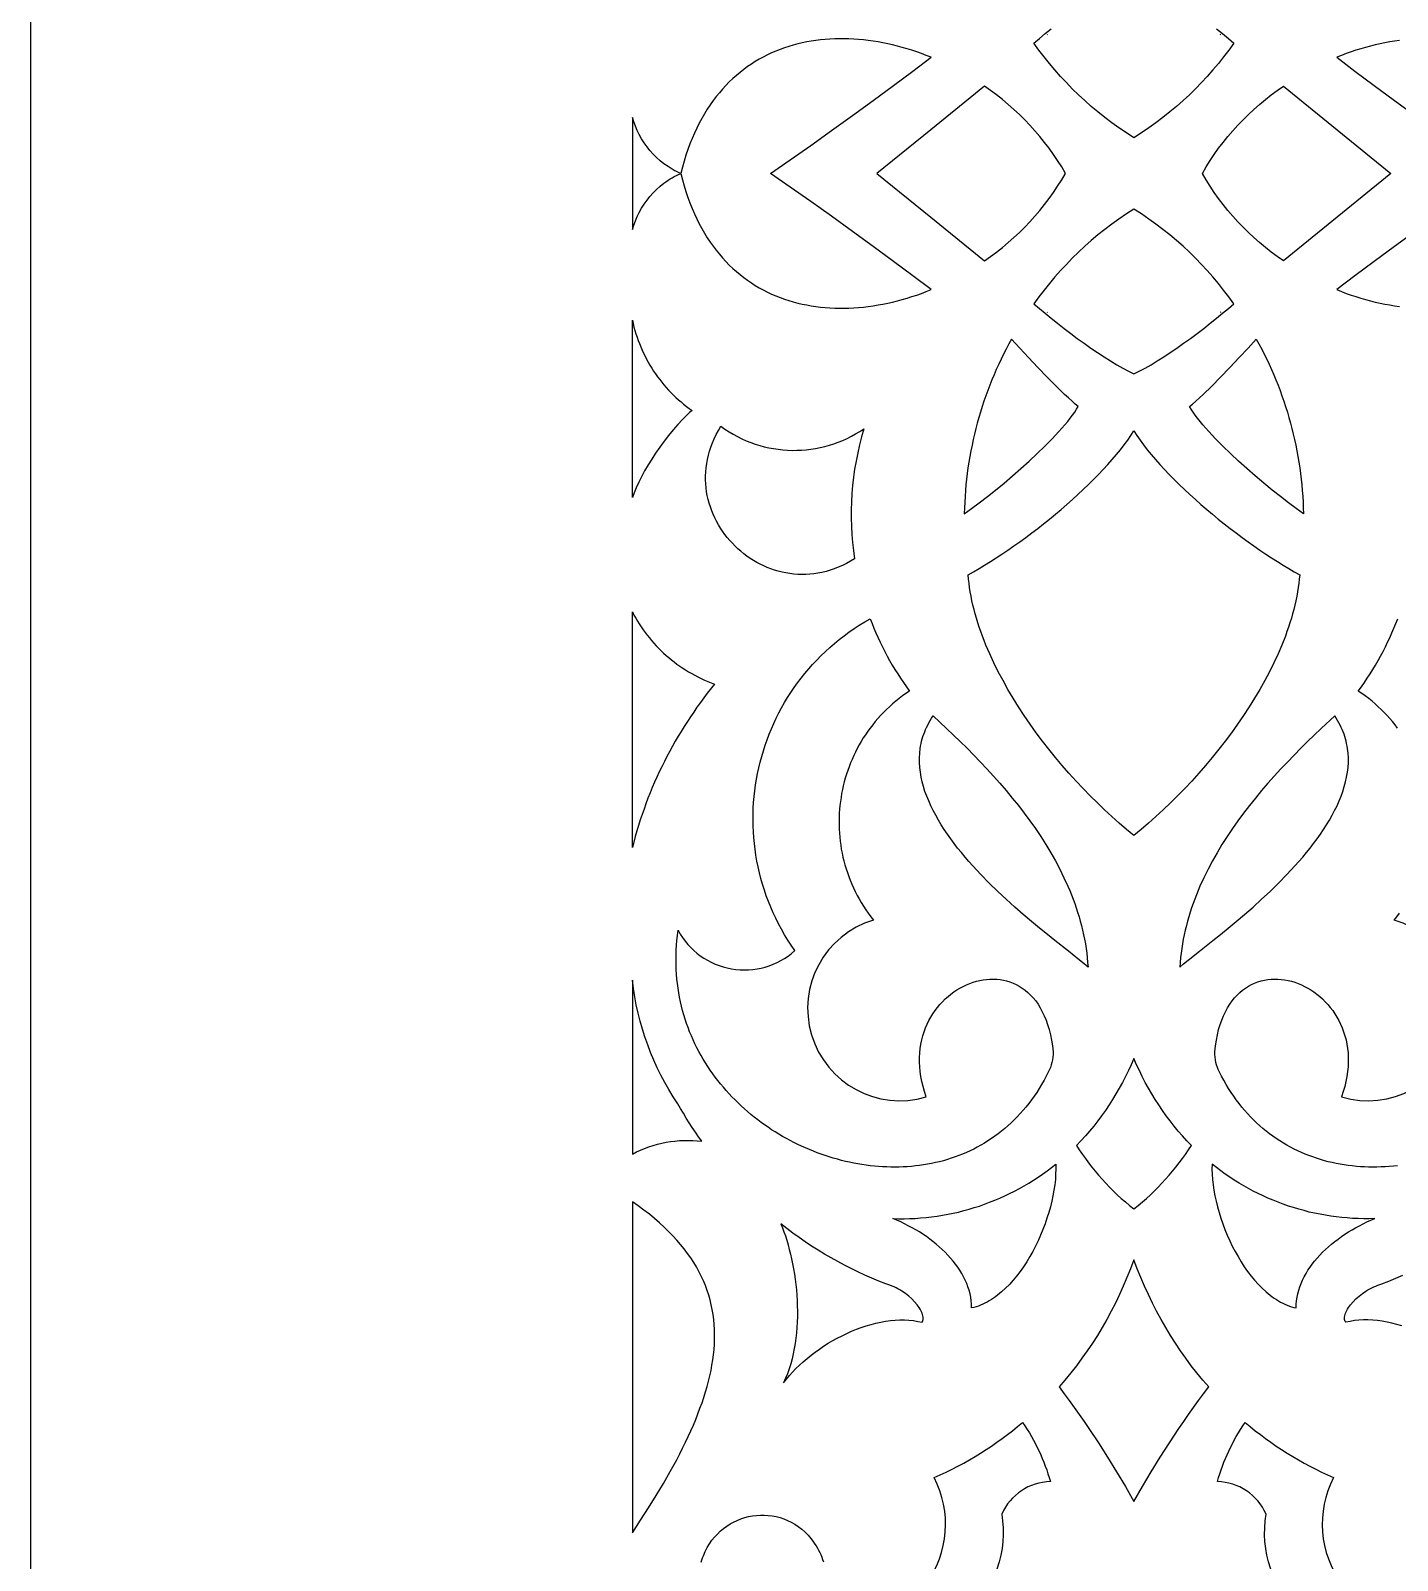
# Model space of a CAD drawing. Extents: x -660 to 660, y -460 to 460.
# Drawn here: x -660 to -523.7, y -138.3 to 14.2 of the extents above; entities that cross this region are included whole.
import ezdxf

# ---------------------------------------------------------------- set-up
doc = ezdxf.new("R2010")
doc.units = 0
doc.layers.add('LAYER_1', color=18, linetype='CONTINUOUS')

msp = doc.modelspace()

# ---------------------------------------------------------------- linework, layer by layer
at = {"layer": 'LAYER_1'}
for points in [[(-660, -460), (660, -460), (660, 460), (-660, 460)], [(-600, -5.59), (-599.86, -5.16), (-599.7, -4.73), (-599.52, -4.3), (-599.31, -3.88), (-599.08, -3.46), (-598.82, -3.06), (-598.54, -2.67), (-598.25, -2.29), (-597.93, -1.93), (-597.59, -1.59), (-597.23, -1.26), (-596.85, -0.96), (-596.65, -0.82), (-596.45, -0.68), (-596.25, -0.55), (-596.04, -0.43), (-595.83, -0.31), (-595.61, -0.2), (-595.39, -0.1), (-595.16, 0), (-595.01, -0.62), (-594.84, -1.23), (-594.66, -1.81), (-594.47, -2.39), (-594.26, -2.94), (-594.05, -3.48), (-593.82, -4.01), (-593.58, -4.52), (-593.34, -5.01), (-593.08, -5.49), (-592.81, -5.96), (-592.54, -6.4), (-592.25, -6.84), (-591.95, -7.26), (-591.65, -7.66), (-591.33, -8.05), (-591.01, -8.42), (-590.68, -8.78), (-590.34, -9.13), (-589.99, -9.46), (-589.63, -9.78), (-589.27, -10.08), (-588.9, -10.37), (-588.52, -10.65), (-588.14, -10.91), (-587.75, -11.16), (-587.35, -11.39), (-586.95, -11.61), (-586.54, -11.82), (-586.12, -12.02), (-585.7, -12.2), (-585.27, -12.37), (-584.84, -12.52), (-584.41, -12.67), (-583.97, -12.8), (-583.52, -12.92), (-583.07, -13.02), (-582.62, -13.11), (-582.16, -13.2), (-581.7, -13.26), (-581.24, -13.32), (-580.77, -13.37), (-580.3, -13.4), (-579.83, -13.42), (-579.36, -13.43), (-578.88, -13.43), (-578.41, -13.42), (-577.93, -13.4), (-577.45, -13.36), (-576.96, -13.32), (-576.48, -13.26), (-576, -13.19), (-575.51, -13.11), (-575.03, -13.03), (-574.54, -12.93), (-574.06, -12.82), (-573.58, -12.7), (-573.09, -12.57), (-572.61, -12.43), (-572.13, -12.28), (-571.65, -12.12), (-571.17, -11.95), (-570.7, -11.77), (-570.22, -11.58), (-572.04, -10.2), (-573.97, -8.76), (-575.98, -7.28), (-578.05, -5.77), (-580.14, -4.27), (-582.22, -2.79), (-584.26, -1.36), (-586.23, 0), (-584.26, 1.36), (-582.22, 2.79), (-580.14, 4.27), (-578.05, 5.77), (-575.98, 7.28), (-573.97, 8.76), (-572.04, 10.2), (-570.22, 11.58), (-570.7, 11.77), (-571.17, 11.95), (-571.65, 12.12), (-572.13, 12.28), (-572.61, 12.43), (-573.09, 12.57), (-573.58, 12.7), (-574.06, 12.82), (-574.54, 12.93), (-575.03, 13.03), (-575.51, 13.11), (-576, 13.19), (-576.48, 13.26), (-576.96, 13.32), (-577.45, 13.36), (-577.93, 13.4), (-578.41, 13.42), (-578.88, 13.43), (-579.36, 13.43), (-579.83, 13.42), (-580.3, 13.4), (-580.77, 13.37), (-581.24, 13.32), (-581.7, 13.26), (-582.16, 13.2), (-582.62, 13.11), (-583.07, 13.02), (-583.52, 12.92), (-583.97, 12.8), (-584.41, 12.67), (-584.84, 12.52), (-585.27, 12.37), (-585.7, 12.2), (-586.12, 12.02), (-586.54, 11.82), (-586.95, 11.61), (-587.35, 11.39), (-587.75, 11.16), (-588.14, 10.91), (-588.52, 10.65), (-588.9, 10.37), (-589.27, 10.08), (-589.63, 9.78), (-589.99, 9.46), (-590.34, 9.13), (-590.68, 8.78), (-591.01, 8.42), (-591.33, 8.05), (-591.65, 7.66), (-591.95, 7.26), (-592.25, 6.84), (-592.54, 6.4), (-592.81, 5.96), (-593.08, 5.49), (-593.34, 5.01), (-593.58, 4.52), (-593.82, 4.01), (-594.05, 3.48), (-594.26, 2.94), (-594.47, 2.39), (-594.66, 1.81), (-594.84, 1.23), (-595.01, 0.62), (-595.16, 0), (-595.39, 0.1), (-595.61, 0.2), (-595.83, 0.31), (-596.04, 0.43), (-596.25, 0.55), (-596.45, 0.68), (-596.85, 0.96), (-597.23, 1.26), (-597.59, 1.59), (-597.93, 1.93), (-598.25, 2.29), (-598.54, 2.67), (-598.82, 3.06), (-599.08, 3.46), (-599.31, 3.88), (-599.52, 4.3), (-599.7, 4.73), (-599.86, 5.16), (-600, 5.59), (-600, 0)], [(-575.62, 0), (-570.26, -4.35), (-564.91, -8.71), (-564.3, -8.28), (-563.7, -7.83), (-563.11, -7.37), (-562.53, -6.88), (-561.97, -6.39), (-561.42, -5.88), (-560.88, -5.35), (-560.36, -4.81), (-559.86, -4.25), (-559.37, -3.69), (-558.9, -3.1), (-558.45, -2.51), (-558.01, -1.9), (-557.6, -1.28), (-557.2, -0.65), (-556.83, 0), (-557.2, 0.65), (-557.6, 1.28), (-558.01, 1.9), (-558.45, 2.51), (-558.9, 3.1), (-559.37, 3.69), (-559.86, 4.25), (-560.36, 4.81), (-560.88, 5.35), (-561.42, 5.88), (-561.97, 6.39), (-562.53, 6.88), (-563.11, 7.37), (-563.7, 7.83), (-564.3, 8.28), (-564.91, 8.71), (-570.26, 4.35)], [(-543.17, 0), (-542.8, 0.65), (-542.4, 1.28), (-541.99, 1.9), (-541.55, 2.51), (-541.1, 3.1), (-540.63, 3.69), (-540.14, 4.25), (-539.64, 4.81), (-539.12, 5.35), (-538.58, 5.88), (-538.03, 6.39), (-537.47, 6.88), (-536.89, 7.37), (-536.3, 7.83), (-535.7, 8.28), (-535.09, 8.71), (-529.74, 4.35), (-524.38, 0), (-529.74, -4.35), (-535.09, -8.71), (-535.7, -8.28), (-536.3, -7.83), (-536.89, -7.37), (-537.47, -6.88), (-538.03, -6.39), (-538.58, -5.88), (-539.12, -5.35), (-539.64, -4.81), (-540.14, -4.25), (-540.63, -3.69), (-541.1, -3.1), (-541.55, -2.51), (-541.99, -1.9), (-542.4, -1.28), (-542.8, -0.65)], [(-559.97, -12.98), (-559.42, -13.45), (-558.84, -13.94), (-558.24, -14.43), (-557.61, -14.94), (-556.96, -15.44), (-556.3, -15.94), (-555.64, -16.44), (-554.96, -16.93), (-554.29, -17.4), (-553.63, -17.85), (-552.97, -18.28), (-552.33, -18.69), (-551.71, -19.07), (-551.11, -19.41), (-550.54, -19.71), (-550, -19.98), (-549.46, -19.71), (-548.89, -19.41), (-548.29, -19.07), (-547.67, -18.69), (-547.03, -18.28), (-546.37, -17.85), (-545.71, -17.4), (-545.04, -16.93), (-544.36, -16.44), (-543.7, -15.94), (-543.04, -15.44), (-542.39, -14.94), (-541.76, -14.43), (-541.16, -13.94), (-540.58, -13.45), (-540.03, -12.98), (-540.53, -12.29), (-541.05, -11.63), (-541.58, -10.97), (-542.12, -10.32), (-542.69, -9.68), (-543.27, -9.06), (-543.86, -8.45), (-544.47, -7.85), (-545.1, -7.26), (-545.75, -6.69), (-546.42, -6.13), (-547.1, -5.59), (-547.8, -5.06), (-548.51, -4.54), (-549.25, -4.04), (-550, -3.55), (-550.75, -4.04), (-551.49, -4.54), (-552.2, -5.06), (-552.9, -5.59), (-553.58, -6.13), (-554.25, -6.69), (-554.9, -7.26), (-555.53, -7.85), (-556.14, -8.45), (-556.73, -9.06), (-557.31, -9.68), (-557.88, -10.32), (-558.42, -10.97), (-558.95, -11.63), (-559.47, -12.29)], [(-600, -32.31), (-600, -14.63), (-599.92, -14.97), (-599.84, -15.31), (-599.75, -15.65), (-599.65, -15.98), (-599.54, -16.31), (-599.43, -16.64), (-599.3, -16.96), (-599.17, -17.28), (-599.04, -17.6), (-598.89, -17.91), (-598.74, -18.22), (-598.58, -18.52), (-598.42, -18.82), (-598.25, -19.12), (-598.07, -19.41), (-597.88, -19.7), (-597.69, -19.99), (-597.49, -20.27), (-597.28, -20.54), (-597.07, -20.81), (-596.85, -21.07), (-596.63, -21.34), (-596.4, -21.59), (-596.16, -21.84), (-595.92, -22.08), (-595.67, -22.32), (-595.41, -22.56), (-595.15, -22.78), (-594.89, -23), (-594.61, -23.22), (-594.34, -23.43), (-594.05, -23.63), (-594.29, -23.84), (-594.53, -24.06), (-595.01, -24.52), (-595.48, -25.02), (-595.94, -25.55), (-596.4, -26.11), (-596.84, -26.68), (-597.27, -27.27), (-597.68, -27.87), (-598.07, -28.47), (-598.44, -29.06), (-598.78, -29.65), (-599.09, -30.23), (-599.37, -30.79), (-599.62, -31.33), (-599.83, -31.84)], [(-566.91, -33.93), (-566.18, -33.41), (-565.42, -32.84), (-564.61, -32.22), (-563.79, -31.56), (-562.95, -30.86), (-562.1, -30.15), (-561.26, -29.41), (-560.44, -28.67), (-559.64, -27.92), (-558.87, -27.18), (-558.15, -26.45), (-557.48, -25.74), (-557.17, -25.39), (-556.88, -25.05), (-556.6, -24.72), (-556.35, -24.4), (-556.11, -24.09), (-555.9, -23.79), (-555.71, -23.5), (-555.54, -23.23), (-555.84, -22.99), (-556.17, -22.71), (-556.53, -22.38), (-556.92, -22.02), (-557.76, -21.2), (-558.65, -20.3), (-559.58, -19.34), (-560.5, -18.36), (-561.38, -17.41), (-562.2, -16.51), (-562.47, -17), (-562.74, -17.5), (-562.99, -18.01), (-563.24, -18.51), (-563.48, -19.02), (-563.72, -19.54), (-563.94, -20.06), (-564.16, -20.58), (-564.37, -21.11), (-564.57, -21.64), (-564.76, -22.17), (-564.95, -22.7), (-565.13, -23.24), (-565.3, -23.78), (-565.46, -24.33), (-565.61, -24.88), (-565.76, -25.43), (-565.89, -25.98), (-566.02, -26.53), (-566.14, -27.09), (-566.25, -27.65), (-566.36, -28.21), (-566.45, -28.78), (-566.54, -29.34), (-566.61, -29.91), (-566.68, -30.48), (-566.74, -31.05), (-566.79, -31.62), (-566.83, -32.2), (-566.87, -32.78), (-566.89, -33.35)], [(-544.46, -23.23), (-544.16, -22.99), (-543.83, -22.71), (-543.47, -22.38), (-543.08, -22.02), (-542.24, -21.2), (-541.35, -20.3), (-540.42, -19.34), (-539.5, -18.36), (-538.62, -17.41), (-537.8, -16.51), (-537.53, -17), (-537.26, -17.5), (-537.01, -18.01), (-536.76, -18.51), (-536.52, -19.02), (-536.28, -19.54), (-536.06, -20.06), (-535.84, -20.58), (-535.63, -21.11), (-535.43, -21.64), (-535.24, -22.17), (-535.05, -22.7), (-534.87, -23.24), (-534.7, -23.78), (-534.54, -24.33), (-534.39, -24.88), (-534.24, -25.43), (-534.11, -25.98), (-533.98, -26.53), (-533.86, -27.09), (-533.75, -27.65), (-533.64, -28.21), (-533.55, -28.78), (-533.46, -29.34), (-533.39, -29.91), (-533.32, -30.48), (-533.26, -31.05), (-533.21, -31.62), (-533.17, -32.2), (-533.13, -32.78), (-533.11, -33.35), (-533.09, -33.93), (-533.82, -33.41), (-534.58, -32.84), (-535.39, -32.22), (-536.21, -31.56), (-537.05, -30.86), (-537.9, -30.15), (-538.74, -29.41), (-539.56, -28.67), (-540.36, -27.92), (-541.13, -27.18), (-541.85, -26.45), (-542.52, -25.74), (-542.83, -25.39), (-543.12, -25.05), (-543.4, -24.72), (-543.65, -24.4), (-543.89, -24.09), (-544.1, -23.79), (-544.29, -23.5)], [(-591.17, -25.2), (-590.77, -25.49), (-590.36, -25.75), (-589.94, -26), (-589.52, -26.23), (-589.08, -26.44), (-588.65, -26.64), (-588.2, -26.82), (-587.76, -26.98), (-587.31, -27.12), (-586.85, -27.24), (-586.39, -27.35), (-585.93, -27.43), (-585.46, -27.5), (-585, -27.55), (-584.53, -27.59), (-584.06, -27.61), (-583.6, -27.6), (-583.13, -27.58), (-582.66, -27.55), (-582.2, -27.49), (-581.73, -27.42), (-581.27, -27.33), (-580.82, -27.22), (-580.36, -27.1), (-579.91, -26.95), (-579.47, -26.79), (-579.03, -26.61), (-578.59, -26.42), (-578.17, -26.2), (-577.75, -25.97), (-577.33, -25.72), (-576.93, -25.46), (-577.16, -26.25), (-577.36, -27.06), (-577.54, -27.86), (-577.7, -28.67), (-577.84, -29.48), (-577.95, -30.29), (-578.05, -31.11), (-578.11, -31.92), (-578.16, -32.73), (-578.18, -33.55), (-578.18, -34.36), (-578.16, -35.17), (-578.12, -35.99), (-578.05, -36.8), (-577.96, -37.6), (-577.85, -38.41), (-578.26, -38.65), (-578.66, -38.88), (-579.06, -39.08), (-579.47, -39.26), (-579.88, -39.42), (-580.28, -39.56), (-580.69, -39.68), (-581.1, -39.78), (-581.51, -39.86), (-581.91, -39.92), (-582.32, -39.96), (-582.72, -39.98), (-583.12, -39.99), (-583.52, -39.97), (-583.91, -39.94), (-584.3, -39.89), (-584.69, -39.83), (-585.07, -39.75), (-585.45, -39.66), (-585.82, -39.54), (-586.19, -39.42), (-586.55, -39.28), (-586.91, -39.12), (-587.26, -38.95), (-587.6, -38.77), (-587.93, -38.58), (-588.26, -38.37), (-588.58, -38.15), (-588.89, -37.91), (-589.19, -37.67), (-589.48, -37.42), (-589.76, -37.15), (-590.03, -36.87), (-590.29, -36.59), (-590.54, -36.29), (-590.78, -35.98), (-591.01, -35.67), (-591.22, -35.35), (-591.42, -35.02), (-591.61, -34.68), (-591.78, -34.33), (-591.94, -33.98), (-592.09, -33.62), (-592.22, -33.25), (-592.34, -32.88), (-592.44, -32.5), (-592.53, -32.12), (-592.6, -31.73), (-592.65, -31.34), (-592.68, -30.94), (-592.7, -30.54), (-592.7, -30.14), (-592.68, -29.74), (-592.65, -29.33), (-592.59, -28.92), (-592.52, -28.51), (-592.42, -28.09), (-592.31, -27.68), (-592.17, -27.27), (-592.01, -26.85), (-591.84, -26.44), (-591.64, -26.03), (-591.41, -25.61)], [(-550, -65.99), (-550.73, -65.39), (-551.46, -64.77), (-552.19, -64.12), (-552.92, -63.45), (-553.64, -62.76), (-554.36, -62.05), (-555.07, -61.32), (-555.77, -60.57), (-556.47, -59.8), (-557.15, -59.02), (-557.82, -58.22), (-558.47, -57.41), (-559.11, -56.59), (-559.74, -55.75), (-560.34, -54.91), (-560.93, -54.05), (-561.49, -53.19), (-562.04, -52.32), (-562.56, -51.44), (-563.05, -50.56), (-563.52, -49.67), (-563.96, -48.79), (-564.37, -47.9), (-564.75, -47.01), (-564.93, -46.56), (-565.1, -46.12), (-565.26, -45.67), (-565.41, -45.23), (-565.56, -44.79), (-565.7, -44.35), (-565.82, -43.9), (-565.94, -43.46), (-566.05, -43.03), (-566.15, -42.59), (-566.24, -42.15), (-566.32, -41.72), (-566.39, -41.29), (-566.44, -40.86), (-566.49, -40.43), (-566.53, -40), (-565.99, -39.7), (-565.44, -39.38), (-564.88, -39.05), (-564.31, -38.69), (-563.73, -38.33), (-563.15, -37.94), (-562.56, -37.55), (-561.97, -37.13), (-561.38, -36.71), (-560.78, -36.28), (-560.19, -35.83), (-559.59, -35.38), (-559, -34.92), (-558.41, -34.45), (-557.83, -33.97), (-557.26, -33.49), (-556.69, -33), (-556.13, -32.51), (-555.58, -32.01), (-555.05, -31.51), (-554.53, -31.01), (-554.02, -30.51), (-553.52, -30.01), (-553.05, -29.51), (-552.59, -29.01), (-552.15, -28.52), (-551.73, -28.03), (-551.34, -27.54), (-550.97, -27.06), (-550.62, -26.58), (-550.3, -26.12), (-550, -25.66), (-549.7, -26.12), (-549.38, -26.58), (-549.03, -27.06), (-548.66, -27.54), (-548.27, -28.03), (-547.85, -28.52), (-547.41, -29.01), (-546.95, -29.51), (-546.48, -30.01), (-545.98, -30.51), (-545.47, -31.01), (-544.95, -31.51), (-544.42, -32.01), (-543.87, -32.51), (-543.31, -33), (-542.74, -33.49), (-542.17, -33.97), (-541.59, -34.45), (-541, -34.92), (-540.41, -35.38), (-539.81, -35.83), (-539.22, -36.28), (-538.62, -36.71), (-538.03, -37.13), (-537.44, -37.55), (-536.85, -37.94), (-536.27, -38.33), (-535.69, -38.69), (-535.12, -39.05), (-534.56, -39.38), (-534.01, -39.7), (-533.47, -40), (-533.51, -40.43), (-533.56, -40.86), (-533.61, -41.29), (-533.68, -41.72), (-533.76, -42.15), (-533.85, -42.59), (-533.95, -43.03), (-534.06, -43.46), (-534.18, -43.9), (-534.3, -44.35), (-534.44, -44.79), (-534.59, -45.23), (-534.74, -45.67), (-534.9, -46.12), (-535.25, -47.01), (-535.63, -47.9), (-536.04, -48.79), (-536.48, -49.67), (-536.95, -50.56), (-537.44, -51.44), (-537.96, -52.32), (-538.51, -53.19), (-539.07, -54.05), (-539.66, -54.91), (-540.26, -55.75), (-540.89, -56.59), (-541.53, -57.41), (-542.18, -58.22), (-542.85, -59.02), (-543.53, -59.8), (-544.23, -60.57), (-544.93, -61.32), (-545.64, -62.05), (-546.36, -62.76), (-547.08, -63.45), (-547.81, -64.12), (-548.54, -64.77), (-549.27, -65.39)], [(-600, -67.21), (-600, -43.71), (-599.84, -44.02), (-599.67, -44.32), (-599.5, -44.62), (-599.32, -44.91), (-599.13, -45.2), (-598.93, -45.49), (-598.73, -45.77), (-598.52, -46.04), (-598.31, -46.31), (-598.09, -46.57), (-597.86, -46.83), (-597.63, -47.08), (-597.39, -47.33), (-597.15, -47.57), (-596.89, -47.81), (-596.64, -48.04), (-596.38, -48.27), (-596.11, -48.49), (-595.83, -48.7), (-595.56, -48.91), (-595.27, -49.11), (-594.98, -49.31), (-594.69, -49.5), (-594.39, -49.68), (-594.08, -49.86), (-593.77, -50.03), (-593.46, -50.19), (-593.14, -50.35), (-592.81, -50.5), (-592.49, -50.65), (-592.15, -50.78), (-591.81, -50.91), (-592.53, -51.82), (-592.88, -52.28), (-593.22, -52.75), (-593.56, -53.22), (-593.88, -53.69), (-594.21, -54.17), (-594.52, -54.65), (-594.83, -55.13), (-595.14, -55.62), (-595.43, -56.11), (-595.72, -56.61), (-596.01, -57.11), (-596.28, -57.61), (-596.55, -58.12), (-596.81, -58.63), (-597.07, -59.14), (-597.32, -59.66), (-597.56, -60.18), (-597.79, -60.7), (-598.02, -61.23), (-598.23, -61.76), (-598.45, -62.29), (-598.65, -62.83), (-598.84, -63.36), (-599.03, -63.91), (-599.21, -64.45), (-599.39, -65), (-599.55, -65.55), (-599.71, -66.1), (-599.86, -66.65)], [(-554.57, -79.12), (-554.95, -78.8), (-555.41, -78.43), (-556.53, -77.54), (-557.88, -76.48), (-558.62, -75.88), (-559.4, -75.24), (-560.21, -74.57), (-561.04, -73.87), (-561.88, -73.13), (-562.73, -72.36), (-563.58, -71.57), (-564.42, -70.74), (-565.25, -69.9), (-565.65, -69.47), (-566.05, -69.03), (-566.45, -68.59), (-566.83, -68.15), (-567.2, -67.7), (-567.57, -67.25), (-567.92, -66.79), (-568.26, -66.33), (-568.59, -65.87), (-568.91, -65.4), (-569.21, -64.93), (-569.49, -64.46), (-569.76, -63.99), (-570.01, -63.52), (-570.25, -63.04), (-570.46, -62.56), (-570.65, -62.09), (-570.83, -61.61), (-570.98, -61.13), (-571.11, -60.65), (-571.21, -60.17), (-571.29, -59.69), (-571.35, -59.21), (-571.38, -58.74), (-571.38, -58.26), (-571.35, -57.79), (-571.3, -57.32), (-571.26, -57.08), (-571.21, -56.84), (-571.16, -56.61), (-571.1, -56.38), (-571.03, -56.14), (-570.95, -55.91), (-570.86, -55.68), (-570.77, -55.45), (-570.67, -55.22), (-570.56, -54.99), (-570.44, -54.76), (-570.31, -54.53), (-570.17, -54.31), (-570.02, -54.08), (-568.67, -55.34), (-567.99, -55.99), (-567.31, -56.64), (-566.63, -57.31), (-565.97, -57.99), (-565.3, -58.68), (-564.65, -59.37), (-564, -60.08), (-563.36, -60.8), (-562.73, -61.53), (-562.12, -62.27), (-561.52, -63.02), (-560.93, -63.78), (-560.37, -64.54), (-559.82, -65.32), (-559.29, -66.11), (-558.78, -66.91), (-558.29, -67.72), (-557.83, -68.54), (-557.39, -69.37), (-556.97, -70.21), (-556.59, -71.05), (-556.4, -71.48), (-556.23, -71.91), (-556.06, -72.34), (-555.9, -72.78), (-555.75, -73.22), (-555.61, -73.66), (-555.47, -74.1), (-555.34, -74.54), (-555.23, -74.99), (-555.12, -75.44), (-555.02, -75.89), (-554.92, -76.34), (-554.84, -76.8), (-554.77, -77.26), (-554.7, -77.72), (-554.65, -78.18), (-554.61, -78.65)], [(-545.43, -79.12), (-545.05, -78.8), (-544.59, -78.43), (-543.47, -77.54), (-542.12, -76.48), (-541.38, -75.88), (-540.6, -75.24), (-539.79, -74.57), (-538.96, -73.87), (-538.12, -73.13), (-537.27, -72.36), (-536.42, -71.57), (-535.58, -70.74), (-534.75, -69.9), (-534.35, -69.47), (-533.95, -69.03), (-533.55, -68.59), (-533.17, -68.15), (-532.8, -67.7), (-532.43, -67.25), (-532.08, -66.79), (-531.74, -66.33), (-531.41, -65.87), (-531.09, -65.4), (-530.79, -64.93), (-530.51, -64.46), (-530.24, -63.99), (-529.99, -63.52), (-529.75, -63.04), (-529.54, -62.56), (-529.35, -62.09), (-529.17, -61.61), (-529.02, -61.13), (-528.89, -60.65), (-528.79, -60.17), (-528.71, -59.69), (-528.65, -59.21), (-528.62, -58.74), (-528.62, -58.26), (-528.65, -57.79), (-528.7, -57.32), (-528.74, -57.08), (-528.79, -56.84), (-528.84, -56.61), (-528.9, -56.38), (-528.97, -56.14), (-529.05, -55.91), (-529.14, -55.68), (-529.23, -55.45), (-529.33, -55.22), (-529.44, -54.99), (-529.56, -54.76), (-529.69, -54.53), (-529.83, -54.31), (-529.98, -54.08), (-531.33, -55.34), (-532.01, -55.99), (-532.69, -56.64), (-533.37, -57.31), (-534.03, -57.99), (-534.7, -58.68), (-535.35, -59.37), (-536, -60.08), (-536.64, -60.8), (-537.27, -61.53), (-537.88, -62.27), (-538.48, -63.02), (-539.07, -63.78), (-539.63, -64.54), (-540.18, -65.32), (-540.71, -66.11), (-541.22, -66.91), (-541.71, -67.72), (-542.17, -68.54), (-542.61, -69.37), (-543.03, -70.21), (-543.41, -71.05), (-543.6, -71.48), (-543.77, -71.91), (-543.94, -72.34), (-544.1, -72.78), (-544.25, -73.22), (-544.39, -73.66), (-544.53, -74.1), (-544.66, -74.54), (-544.77, -74.99), (-544.88, -75.44), (-544.98, -75.89), (-545.08, -76.34), (-545.16, -76.8), (-545.23, -77.26), (-545.3, -77.72), (-545.35, -78.18), (-545.39, -78.65)], [(-600, -97.76), (-599.6, -97.55), (-599.19, -97.37), (-598.78, -97.2), (-598.36, -97.04), (-597.94, -96.91), (-597.51, -96.78), (-597.08, -96.68), (-596.64, -96.59), (-596.2, -96.52), (-595.76, -96.46), (-595.32, -96.42), (-594.87, -96.4), (-594.43, -96.4), (-593.98, -96.41), (-593.53, -96.44), (-593.09, -96.49), (-593.41, -96.03), (-593.72, -95.57), (-594.03, -95.11), (-594.34, -94.64), (-594.63, -94.17), (-594.92, -93.7), (-595.21, -93.22), (-595.48, -92.74), (-595.93, -92.04), (-596.36, -91.33), (-596.77, -90.62), (-597.15, -89.89), (-597.52, -89.15), (-597.86, -88.4), (-598.18, -87.63), (-598.47, -86.86), (-598.75, -86.08), (-599, -85.3), (-599.22, -84.5), (-599.43, -83.7), (-599.61, -82.89), (-599.76, -82.07), (-599.89, -81.25), (-600, -80.42)], [(-555.73, -96.91), (-555.44, -97.35), (-555.14, -97.79), (-554.83, -98.22), (-554.52, -98.64), (-554.19, -99.06), (-553.86, -99.47), (-553.52, -99.88), (-553.16, -100.28), (-552.8, -100.67), (-552.43, -101.06), (-552.05, -101.44), (-551.66, -101.81), (-551.26, -102.18), (-550.85, -102.54), (-550.43, -102.89), (-550, -103.23), (-549.57, -102.89), (-549.15, -102.54), (-548.74, -102.18), (-548.34, -101.81), (-547.95, -101.44), (-547.57, -101.06), (-547.2, -100.67), (-546.84, -100.28), (-546.48, -99.88), (-546.14, -99.47), (-545.81, -99.06), (-545.48, -98.64), (-545.17, -98.22), (-544.86, -97.79), (-544.56, -97.35), (-544.27, -96.91), (-544.72, -96.44), (-545.16, -95.96), (-545.58, -95.47), (-546, -94.97), (-546.4, -94.46), (-546.78, -93.94), (-547.16, -93.41), (-547.52, -92.86), (-547.87, -92.32), (-548.21, -91.76), (-548.54, -91.19), (-548.86, -90.62), (-549.16, -90.03), (-549.45, -89.44), (-549.73, -88.85), (-550, -88.24), (-550.27, -88.85), (-550.55, -89.44), (-550.84, -90.03), (-551.14, -90.62), (-551.46, -91.19), (-551.79, -91.76), (-552.13, -92.32), (-552.48, -92.86), (-552.84, -93.41), (-553.22, -93.94), (-553.6, -94.46), (-554, -94.97), (-554.42, -95.47), (-554.84, -95.96), (-555.28, -96.44)], [(-574.02, -104.2), (-573.47, -104.21), (-572.91, -104.21), (-572.36, -104.2), (-571.81, -104.17), (-571.27, -104.13), (-570.72, -104.08), (-570.18, -104.02), (-569.63, -103.95), (-569.09, -103.86), (-568.56, -103.77), (-568.02, -103.66), (-567.49, -103.54), (-566.96, -103.4), (-566.44, -103.26), (-565.92, -103.1), (-565.4, -102.94), (-564.89, -102.76), (-564.38, -102.57), (-563.87, -102.37), (-563.37, -102.15), (-562.88, -101.93), (-562.39, -101.7), (-561.9, -101.45), (-561.42, -101.2), (-560.95, -100.93), (-560.48, -100.65), (-560.01, -100.36), (-559.55, -100.07), (-559.1, -99.76), (-558.66, -99.44), (-558.22, -99.11), (-557.79, -98.77), (-557.78, -99.26), (-557.8, -99.77), (-557.83, -100.29), (-557.89, -100.82), (-557.97, -101.36), (-558.07, -101.91), (-558.19, -102.47), (-558.33, -103.03), (-558.49, -103.6), (-558.67, -104.16), (-558.86, -104.73), (-559.08, -105.29), (-559.3, -105.85), (-559.55, -106.4), (-559.81, -106.94), (-560.09, -107.47), (-560.38, -107.99), (-560.69, -108.5), (-561.01, -108.99), (-561.34, -109.46), (-561.69, -109.92), (-562.04, -110.35), (-562.41, -110.76), (-562.79, -111.14), (-563.19, -111.5), (-563.59, -111.83), (-563.79, -111.98), (-564, -112.13), (-564.21, -112.27), (-564.42, -112.4), (-564.63, -112.52), (-564.85, -112.63), (-565.06, -112.73), (-565.28, -112.83), (-565.5, -112.91), (-565.73, -112.98), (-565.95, -113.05), (-566.18, -113.1), (-566.19, -112.74), (-566.22, -112.39), (-566.27, -112.04), (-566.34, -111.69), (-566.43, -111.34), (-566.54, -111), (-566.67, -110.66), (-566.82, -110.33), (-566.98, -110), (-567.16, -109.67), (-567.35, -109.35), (-567.56, -109.04), (-567.78, -108.73), (-568.02, -108.43), (-568.27, -108.13), (-568.54, -107.84), (-568.81, -107.55), (-569.1, -107.28), (-569.4, -107.01), (-569.71, -106.74), (-570.03, -106.48), (-570.35, -106.23), (-570.69, -105.99), (-571.04, -105.76), (-571.39, -105.53), (-571.75, -105.31), (-572.11, -105.11), (-572.49, -104.91), (-572.86, -104.71), (-573.24, -104.53), (-573.63, -104.36)], [(-533.82, -113.1), (-533.81, -112.74), (-533.78, -112.39), (-533.73, -112.04), (-533.66, -111.69), (-533.57, -111.34), (-533.46, -111), (-533.33, -110.66), (-533.18, -110.33), (-533.02, -110), (-532.84, -109.67), (-532.65, -109.35), (-532.44, -109.04), (-532.22, -108.73), (-531.98, -108.43), (-531.73, -108.13), (-531.46, -107.84), (-531.19, -107.55), (-530.9, -107.28), (-530.6, -107.01), (-530.29, -106.74), (-529.97, -106.48), (-529.65, -106.23), (-529.31, -105.99), (-528.96, -105.76), (-528.61, -105.53), (-528.25, -105.31), (-527.89, -105.11), (-527.51, -104.91), (-527.14, -104.71), (-526.76, -104.53), (-526.37, -104.36), (-525.98, -104.2), (-526.53, -104.21), (-527.09, -104.21), (-527.64, -104.2), (-528.19, -104.17), (-528.73, -104.13), (-529.28, -104.08), (-529.82, -104.02), (-530.37, -103.95), (-530.91, -103.86), (-531.44, -103.77), (-531.98, -103.66), (-532.51, -103.54), (-533.04, -103.4), (-533.56, -103.26), (-534.08, -103.1), (-534.6, -102.94), (-535.11, -102.76), (-535.62, -102.57), (-536.13, -102.37), (-536.63, -102.15), (-537.12, -101.93), (-537.61, -101.7), (-538.1, -101.45), (-538.58, -101.2), (-539.05, -100.93), (-539.52, -100.65), (-539.99, -100.36), (-540.45, -100.07), (-540.9, -99.76), (-541.34, -99.44), (-541.78, -99.11), (-542.21, -98.77), (-542.22, -99.26), (-542.2, -99.77), (-542.17, -100.29), (-542.11, -100.82), (-542.03, -101.36), (-541.93, -101.91), (-541.81, -102.47), (-541.67, -103.03), (-541.51, -103.6), (-541.33, -104.16), (-541.14, -104.73), (-540.92, -105.29), (-540.7, -105.85), (-540.45, -106.4), (-540.19, -106.94), (-539.91, -107.47), (-539.62, -107.99), (-539.31, -108.5), (-538.99, -108.99), (-538.66, -109.46), (-538.31, -109.92), (-537.96, -110.35), (-537.59, -110.76), (-537.21, -111.14), (-536.81, -111.5), (-536.41, -111.83), (-536.21, -111.98), (-536, -112.13), (-535.79, -112.27), (-535.58, -112.4), (-535.37, -112.52), (-535.15, -112.63), (-534.94, -112.73), (-534.72, -112.83), (-534.5, -112.91), (-534.27, -112.98), (-534.05, -113.05)], [(-600, -135.52), (-599.18, -134.27), (-598.38, -133.03), (-597.63, -131.81), (-596.91, -130.6), (-596.23, -129.41), (-595.58, -128.23), (-595.28, -127.65), (-594.99, -127.07), (-594.7, -126.49), (-594.43, -125.92), (-594.17, -125.35), (-593.92, -124.79), (-593.69, -124.23), (-593.47, -123.67), (-593.26, -123.11), (-593.06, -122.56), (-592.88, -122.02), (-592.71, -121.48), (-592.55, -120.94), (-592.41, -120.4), (-592.28, -119.87), (-592.16, -119.34), (-592.07, -118.81), (-591.98, -118.29), (-591.91, -117.77), (-591.86, -117.26), (-591.83, -116.75), (-591.81, -116.24), (-591.8, -115.74), (-591.81, -115.24), (-591.84, -114.74), (-591.89, -114.24), (-591.95, -113.75), (-592.04, -113.26), (-592.14, -112.78), (-592.25, -112.3), (-592.39, -111.82), (-592.55, -111.35), (-592.72, -110.88), (-592.92, -110.41), (-593.13, -109.94), (-593.36, -109.48), (-593.62, -109.02), (-593.89, -108.57), (-594.18, -108.12), (-594.5, -107.67), (-594.83, -107.22), (-595.19, -106.78), (-595.57, -106.34), (-595.97, -105.9), (-596.39, -105.47), (-596.84, -105.04), (-597.31, -104.61), (-597.8, -104.19), (-598.31, -103.76), (-598.85, -103.35), (-599.41, -102.93), (-600, -102.52)], [(-585.2, -104.73), (-585.05, -105.11), (-584.9, -105.51), (-584.75, -105.93), (-584.61, -106.36), (-584.48, -106.81), (-584.36, -107.27), (-584.24, -107.74), (-584.13, -108.22), (-584.03, -108.71), (-583.93, -109.21), (-583.85, -109.72), (-583.77, -110.24), (-583.71, -110.76), (-583.65, -111.29), (-583.61, -111.82), (-583.58, -112.36), (-583.56, -112.89), (-583.55, -113.43), (-583.55, -113.97), (-583.57, -114.51), (-583.6, -115.05), (-583.64, -115.58), (-583.7, -116.12), (-583.77, -116.64), (-583.86, -117.16), (-583.96, -117.68), (-584.08, -118.19), (-584.22, -118.69), (-584.37, -119.18), (-584.54, -119.66), (-584.72, -120.12), (-584.93, -120.58), (-584.65, -120.22), (-584.35, -119.85), (-584.04, -119.5), (-583.7, -119.15), (-583.35, -118.8), (-582.98, -118.47), (-582.59, -118.14), (-582.19, -117.82), (-581.78, -117.5), (-581.36, -117.2), (-580.93, -116.91), (-580.48, -116.63), (-580.03, -116.36), (-579.57, -116.11), (-579.1, -115.87), (-578.63, -115.64), (-578.15, -115.43), (-577.67, -115.23), (-577.18, -115.05), (-576.7, -114.89), (-576.21, -114.74), (-575.72, -114.62), (-575.24, -114.51), (-574.76, -114.42), (-574.28, -114.36), (-573.81, -114.31), (-573.34, -114.29), (-572.88, -114.29), (-572.43, -114.31), (-571.98, -114.36), (-571.55, -114.44), (-571.12, -114.53), (-571.07, -114.44), (-571.04, -114.34), (-571.01, -114.24), (-571.01, -114.13), (-571.01, -114.01), (-571.03, -113.89), (-571.07, -113.76), (-571.11, -113.63), (-571.17, -113.49), (-571.24, -113.35), (-571.31, -113.21), (-571.4, -113.07), (-571.61, -112.78), (-571.86, -112.49), (-572.14, -112.21), (-572.45, -111.93), (-572.78, -111.67), (-573.14, -111.43), (-573.33, -111.31), (-573.52, -111.2), (-573.71, -111.1), (-573.91, -111.01), (-574.11, -110.92), (-574.32, -110.84), (-574.52, -110.77), (-574.73, -110.71), (-575.43, -110.43), (-576.13, -110.14), (-576.82, -109.83), (-577.51, -109.51), (-578.19, -109.18), (-578.86, -108.84), (-579.53, -108.48), (-580.19, -108.11), (-580.84, -107.73), (-581.49, -107.34), (-582.13, -106.93), (-582.76, -106.51), (-583.38, -106.08), (-584, -105.64), (-584.6, -105.19)], [(-550, -132.39), (-549.15, -130.9), (-548.28, -129.43), (-547.38, -127.98), (-546.46, -126.54), (-545.51, -125.13), (-545.03, -124.42), (-544.55, -123.72), (-544.05, -123.03), (-543.55, -122.34), (-543.05, -121.66), (-542.54, -120.98), (-543.13, -120.29), (-543.71, -119.58), (-544.28, -118.86), (-544.82, -118.12), (-545.35, -117.37), (-545.86, -116.61), (-546.36, -115.84), (-546.83, -115.05), (-547.29, -114.25), (-547.73, -113.43), (-548.15, -112.61), (-548.56, -111.77), (-548.94, -110.92), (-549.31, -110.06), (-549.67, -109.19), (-550, -108.31), (-550.33, -109.19), (-550.69, -110.06), (-551.06, -110.92), (-551.44, -111.77), (-551.85, -112.61), (-552.27, -113.43), (-552.71, -114.25), (-553.17, -115.05), (-553.64, -115.84), (-554.14, -116.61), (-554.65, -117.37), (-555.18, -118.12), (-555.72, -118.86), (-556.29, -119.58), (-556.87, -120.29), (-557.46, -120.98), (-556.95, -121.66), (-556.45, -122.34), (-555.95, -123.03), (-555.45, -123.72), (-554.97, -124.42), (-554.49, -125.13), (-553.54, -126.54), (-552.62, -127.98), (-551.72, -129.43), (-550.85, -130.9)]]:
    msp.add_lwpolyline(points, close=True, dxfattribs=at)
for points in [[(-541.76, 14.43), (-541.16, 13.94), (-540.58, 13.45), (-540.03, 12.98), (-540.53, 12.29), (-541.05, 11.63), (-541.58, 10.97), (-542.12, 10.32), (-542.69, 9.68), (-543.27, 9.06), (-543.86, 8.45), (-544.47, 7.85), (-545.1, 7.26), (-545.75, 6.69), (-546.42, 6.13), (-547.1, 5.59), (-547.8, 5.06), (-548.51, 4.54), (-549.25, 4.04), (-550, 3.55), (-550.75, 4.04), (-551.49, 4.54), (-552.2, 5.06), (-552.9, 5.59), (-553.58, 6.13), (-554.25, 6.69), (-554.9, 7.26), (-555.53, 7.85), (-556.14, 8.45), (-556.73, 9.06), (-557.31, 9.68), (-557.88, 10.32), (-558.42, 10.97), (-558.95, 11.63), (-559.47, 12.29), (-559.97, 12.98), (-559.42, 13.45), (-558.84, 13.94), (-558.24, 14.43)], [(-558.66, 13.82), (-558.61, 13.86)], [(-541.34, 13.82), (-541.39, 13.86)], [(-523.52, 13.26), (-524.01, 13.19), (-524.49, 13.11), (-524.97, 13.03), (-525.46, 12.93), (-525.94, 12.82), (-526.42, 12.7), (-526.91, 12.57), (-527.39, 12.43), (-527.87, 12.28), (-528.35, 12.12), (-528.83, 11.95), (-529.3, 11.77), (-529.78, 11.58), (-527.96, 10.2), (-526.03, 8.76), (-524.02, 7.28), (-521.95, 5.77)], [(-521.95, -5.77), (-524.02, -7.28), (-526.03, -8.76), (-527.96, -10.2), (-529.78, -11.58), (-529.3, -11.77), (-528.83, -11.95), (-528.35, -12.12), (-527.87, -12.28), (-527.39, -12.43), (-526.91, -12.57), (-526.42, -12.7), (-525.94, -12.82), (-525.46, -12.93), (-524.97, -13.03), (-524.49, -13.11), (-524.01, -13.19), (-523.52, -13.26)], [(-558.66, -13.82), (-558.61, -13.86)], [(-541.34, -13.82), (-541.39, -13.86)], [(-523.71, -55.29), (-523.96, -54.96), (-524.21, -54.65), (-524.48, -54.34), (-524.75, -54.03), (-525.04, -53.73), (-525.33, -53.44), (-525.63, -53.16), (-525.94, -52.88), (-526.26, -52.61), (-526.59, -52.34), (-526.93, -52.09), (-527.27, -51.84), (-527.63, -51.6), (-527.32, -51.18), (-527.02, -50.75), (-526.73, -50.32), (-526.45, -49.89), (-526.18, -49.45), (-525.91, -49.01), (-525.65, -48.56), (-525.4, -48.11), (-525.16, -47.66), (-524.93, -47.2), (-524.7, -46.74), (-524.49, -46.28), (-524.28, -45.81), (-524.08, -45.34), (-523.89, -44.87), (-523.7, -44.39)], [(-523.3, -114.89), (-523.79, -114.74), (-524.28, -114.62), (-524.76, -114.51), (-525.24, -114.42), (-525.72, -114.36), (-526.19, -114.31), (-526.66, -114.29), (-527.12, -114.29), (-527.57, -114.31), (-528.02, -114.36), (-528.45, -114.44), (-528.88, -114.53), (-528.93, -114.44), (-528.96, -114.34), (-528.99, -114.24), (-528.99, -114.13), (-528.99, -114.01), (-528.97, -113.89), (-528.93, -113.76), (-528.89, -113.63), (-528.83, -113.49), (-528.76, -113.35), (-528.69, -113.21), (-528.6, -113.07), (-528.39, -112.78), (-528.14, -112.49), (-527.86, -112.21), (-527.55, -111.93), (-527.22, -111.67), (-526.86, -111.43), (-526.67, -111.31), (-526.48, -111.2), (-526.29, -111.1), (-526.09, -111.01), (-525.89, -110.92), (-525.68, -110.84), (-525.48, -110.77), (-525.27, -110.71), (-524.57, -110.43), (-523.87, -110.14), (-523.18, -109.83)], [(-593.14, -138.46), (-593.08, -138.23), (-593, -138.01), (-592.92, -137.8), (-592.74, -137.38), (-592.54, -136.99), (-592.32, -136.62), (-592.08, -136.27), (-591.81, -135.94), (-591.53, -135.64), (-591.24, -135.35), (-590.92, -135.09), (-590.6, -134.85), (-590.26, -134.64), (-589.91, -134.45), (-589.55, -134.28), (-589.18, -134.13), (-588.8, -134.01), (-588.42, -133.91), (-588.03, -133.84), (-587.64, -133.79), (-587.24, -133.76), (-586.85, -133.76), (-586.45, -133.78), (-586.06, -133.83), (-585.67, -133.91), (-585.28, -134.01), (-584.9, -134.13), (-584.53, -134.28), (-584.16, -134.46), (-583.8, -134.66), (-583.46, -134.89), (-583.12, -135.15), (-582.8, -135.43), (-582.49, -135.74), (-582.35, -135.91), (-582.2, -136.08), (-582.06, -136.26), (-581.93, -136.44), (-581.8, -136.64), (-581.67, -136.83), (-581.55, -137.04), (-581.43, -137.25), (-581.32, -137.47), (-581.22, -137.7), (-581.12, -137.94), (-581.03, -138.18), (-580.94, -138.43)]]:
    msp.add_lwpolyline(points, dxfattribs=at)
msp.add_lwpolyline([(-595.45, -75.45, 0.486239), (-583.8, -77.48), (-584.16, -76.95), (-584.5, -76.42), (-584.83, -75.89), (-585.14, -75.35), (-585.43, -74.8), (-585.71, -74.25), (-585.97, -73.7), (-586.21, -73.14), (-586.44, -72.57), (-586.65, -72.01), (-586.84, -71.44), (-587.02, -70.86), (-587.19, -70.29), (-587.34, -69.71), (-587.47, -69.13), (-587.58, -68.55), (-587.69, -67.97), (-587.77, -67.38), (-587.84, -66.8), (-587.9, -66.21), (-587.94, -65.62), (-587.96, -65.04), (-587.97, -64.45), (-587.97, -63.87), (-587.95, -63.28), (-587.91, -62.7), (-587.86, -62.12), (-587.8, -61.54), (-587.72, -60.96), (-587.63, -60.38), (-587.52, -59.81), (-587.4, -59.24), (-587.26, -58.68), (-587.11, -58.11), (-586.94, -57.55), (-586.76, -57), (-586.57, -56.45), (-586.36, -55.9), (-586.14, -55.36), (-585.9, -54.83), (-585.66, -54.3), (-585.39, -53.78), (-585.12, -53.26), (-584.83, -52.75), (-584.52, -52.25), (-584.21, -51.75), (-583.88, -51.26), (-583.53, -50.78), (-583.18, -50.31), (-582.81, -49.84), (-582.42, -49.39), (-582.03, -48.94), (-581.62, -48.51), (-581.2, -48.08), (-580.76, -47.66), (-580.32, -47.25), (-579.86, -46.86), (-579.39, -46.47), (-578.9, -46.09), (-578.41, -45.73), (-577.9, -45.38), (-577.38, -45.04), (-576.84, -44.71), (-576.3, -44.39), (-576.11, -44.87), (-575.92, -45.34), (-575.72, -45.81), (-575.51, -46.28), (-575.3, -46.74), (-575.07, -47.2), (-574.84, -47.66), (-574.6, -48.11), (-574.35, -48.56), (-574.09, -49.01), (-573.82, -49.45), (-573.55, -49.89), (-573.27, -50.32), (-572.98, -50.75), (-572.68, -51.18), (-572.37, -51.6), (-572.73, -51.84), (-573.07, -52.09), (-573.41, -52.34), (-573.74, -52.61), (-574.06, -52.88), (-574.37, -53.16), (-574.67, -53.44), (-574.96, -53.73), (-575.25, -54.03), (-575.52, -54.34), (-575.79, -54.65), (-576.04, -54.96), (-576.29, -55.29), (-576.53, -55.61), (-576.76, -55.95), (-576.98, -56.28), (-577.19, -56.63), (-577.39, -56.97), (-577.58, -57.33), (-577.76, -57.68), (-577.93, -58.04), (-578.1, -58.41), (-578.25, -58.77), (-578.4, -59.14), (-578.53, -59.52), (-578.66, -59.89), (-578.77, -60.27), (-578.88, -60.66), (-578.97, -61.04), (-579.06, -61.43), (-579.14, -61.82), (-579.2, -62.21), (-579.26, -62.6), (-579.31, -63), (-579.35, -63.39), (-579.37, -63.79), (-579.39, -64.18), (-579.4, -64.58), (-579.4, -64.98), (-579.38, -65.38), (-579.36, -65.77), (-579.33, -66.17), (-579.28, -66.57), (-579.23, -66.97), (-579.17, -67.36), (-579.09, -67.76), (-579.01, -68.15), (-578.91, -68.54), (-578.81, -68.93), (-578.69, -69.32), (-578.57, -69.7), (-578.43, -70.09), (-578.28, -70.47), (-578.13, -70.85), (-577.96, -71.22), (-577.78, -71.6), (-577.59, -71.97), (-577.39, -72.33), (-577.18, -72.69), (-576.96, -73.05), (-576.72, -73.41), (-576.48, -73.76), (-576.23, -74.1), (-575.96, -74.44, 1), (-570.7, -92.06), (-570.87, -91.54), (-571.02, -91.02), (-571.14, -90.52), (-571.24, -90.02), (-571.31, -89.54), (-571.35, -89.06), (-571.37, -88.59), (-571.37, -88.13), (-571.35, -87.67), (-571.3, -87.23), (-571.23, -86.8), (-571.15, -86.38), (-571.04, -85.97), (-570.91, -85.58), (-570.77, -85.19), (-570.61, -84.82), (-570.43, -84.46), (-570.24, -84.11), (-570.04, -83.77), (-569.82, -83.45), (-569.58, -83.14), (-569.34, -82.85), (-569.08, -82.57), (-568.81, -82.3), (-568.53, -82.05), (-568.25, -81.82), (-567.95, -81.6), (-567.65, -81.4), (-567.34, -81.21), (-567.02, -81.04), (-566.7, -80.89), (-566.37, -80.75), (-566.04, -80.63), (-565.7, -80.53), (-565.37, -80.45), (-565.03, -80.39), (-564.69, -80.35), (-564.35, -80.32), (-564.01, -80.32), (-563.68, -80.33), (-563.34, -80.37), (-563.01, -80.42), (-562.69, -80.5), (-562.36, -80.6), (-562.04, -80.72), (-561.73, -80.86), (-561.43, -81.03), (-561.13, -81.21), (-560.84, -81.42), (-560.57, -81.66), (-560.3, -81.92), (-560.04, -82.2), (-559.79, -82.5), (-559.56, -82.83), (-559.34, -83.19), (-559.13, -83.57), (-558.93, -83.97), (-558.76, -84.41), (-558.6, -84.86), (-558.45, -85.35), (-558.32, -85.86), (-558.22, -86.4), (-558.13, -86.97), (-558.06, -87.56), (-558.06, -87.84), (-558.09, -88.11), (-558.12, -88.37), (-558.18, -88.63), (-558.24, -88.88), (-558.32, -89.12), (-558.41, -89.34), (-558.51, -89.54), (-558.74, -89.98), (-558.96, -90.4), (-559.2, -90.81), (-559.44, -91.22), (-559.69, -91.61), (-559.95, -91.99), (-560.21, -92.36), (-560.48, -92.72), (-560.76, -93.07), (-561.04, -93.4), (-561.33, -93.73), (-561.63, -94.05), (-561.93, -94.36), (-562.24, -94.65), (-562.56, -94.94), (-562.87, -95.22), (-563.2, -95.48), (-563.53, -95.74), (-563.86, -95.99), (-564.2, -96.22), (-564.55, -96.45), (-564.9, -96.67), (-565.25, -96.87), (-565.61, -97.07), (-565.97, -97.26), (-566.33, -97.43), (-566.7, -97.6), (-567.08, -97.76), (-567.45, -97.91), (-567.83, -98.05), (-568.21, -98.18), (-568.6, -98.3), (-568.99, -98.42), (-569.38, -98.52), (-569.77, -98.61), (-570.17, -98.7), (-570.57, -98.77), (-570.97, -98.84), (-571.37, -98.9), (-571.77, -98.95), (-572.18, -98.99), (-572.59, -99.02), (-572.99, -99.04), (-573.4, -99.06), (-573.81, -99.06), (-574.22, -99.06), (-574.64, -99.05), (-575.05, -99.03), (-575.46, -99), (-575.87, -98.97), (-576.28, -98.92), (-576.7, -98.87), (-577.11, -98.81), (-577.52, -98.74), (-577.93, -98.67), (-578.34, -98.58), (-578.75, -98.49), (-579.15, -98.39), (-579.56, -98.28), (-579.97, -98.17), (-580.37, -98.05), (-580.77, -97.92), (-581.17, -97.78), (-581.57, -97.63), (-581.96, -97.48), (-582.35, -97.32), (-582.74, -97.15), (-583.13, -96.98), (-583.52, -96.8), (-583.9, -96.61), (-584.28, -96.41), (-584.65, -96.21), (-585.02, -96), (-585.39, -95.78), (-585.76, -95.56), (-586.12, -95.33), (-586.47, -95.09), (-586.82, -94.85), (-587.17, -94.6), (-587.51, -94.34), (-587.85, -94.08), (-588.18, -93.81), (-588.51, -93.53), (-588.83, -93.25), (-589.15, -92.96), (-589.46, -92.67), (-589.77, -92.37), (-590.07, -92.06), (-590.36, -91.75), (-590.65, -91.43), (-590.93, -91.1), (-591.21, -90.77), (-591.48, -90.44), (-591.74, -90.1), (-591.99, -89.75), (-592.24, -89.39), (-592.48, -89.04), (-592.71, -88.67), (-592.94, -88.3), (-593.15, -87.93), (-593.36, -87.54), (-593.56, -87.16), (-593.76, -86.77), (-593.94, -86.37), (-594.12, -85.97), (-594.29, -85.56), (-594.44, -85.15), (-594.59, -84.73), (-594.73, -84.31), (-594.87, -83.89), (-594.99, -83.46), (-595.1, -83.02), (-595.2, -82.58), (-595.29, -82.13), (-595.37, -81.69), (-595.45, -81.23), (-595.51, -80.77), (-595.56, -80.31), (-595.6, -79.84), (-595.63, -79.37), (-595.64, -78.9), (-595.65, -78.42), (-595.65, -77.93), (-595.63, -77.44), (-595.6, -76.95), (-595.56, -76.46), (-595.51, -75.96)], format="xyb", close=True, dxfattribs=at)
for points in [[(-523.72, -98.92), (-524.13, -98.97), (-524.54, -99), (-524.95, -99.03), (-525.36, -99.05), (-525.78, -99.06), (-526.19, -99.06), (-526.6, -99.06), (-527.01, -99.04), (-527.41, -99.02), (-527.82, -98.99), (-528.23, -98.95), (-528.63, -98.9), (-529.03, -98.84), (-529.43, -98.77), (-529.83, -98.7), (-530.23, -98.61), (-530.62, -98.52), (-531.01, -98.42), (-531.4, -98.3), (-531.79, -98.18), (-532.17, -98.05), (-532.55, -97.91), (-532.92, -97.76), (-533.3, -97.6), (-533.67, -97.43), (-534.03, -97.26), (-534.39, -97.07), (-534.75, -96.87), (-535.1, -96.67), (-535.45, -96.45), (-535.8, -96.22), (-536.14, -95.99), (-536.47, -95.74), (-536.8, -95.48), (-537.13, -95.22), (-537.44, -94.94), (-537.76, -94.65), (-538.07, -94.36), (-538.37, -94.05), (-538.67, -93.73), (-538.96, -93.4), (-539.24, -93.07), (-539.52, -92.72), (-539.79, -92.36), (-540.05, -91.99), (-540.31, -91.61), (-540.56, -91.22), (-540.8, -90.81), (-541.04, -90.4), (-541.26, -89.98), (-541.49, -89.54), (-541.59, -89.34), (-541.68, -89.12), (-541.76, -88.88), (-541.82, -88.63), (-541.88, -88.37), (-541.91, -88.11), (-541.94, -87.84), (-541.94, -87.56), (-541.87, -86.97), (-541.78, -86.4), (-541.68, -85.86), (-541.55, -85.35), (-541.4, -84.86), (-541.24, -84.41), (-541.07, -83.97), (-540.87, -83.57), (-540.66, -83.19), (-540.44, -82.83), (-540.21, -82.5), (-539.96, -82.2), (-539.7, -81.92), (-539.43, -81.66), (-539.16, -81.42), (-538.87, -81.21), (-538.57, -81.03), (-538.27, -80.86), (-537.96, -80.72), (-537.64, -80.6), (-537.31, -80.5), (-536.99, -80.42), (-536.66, -80.37), (-536.32, -80.33), (-535.99, -80.32), (-535.65, -80.32), (-535.31, -80.35), (-534.97, -80.39), (-534.63, -80.45), (-534.3, -80.53), (-533.96, -80.63), (-533.63, -80.75), (-533.3, -80.89), (-532.98, -81.04), (-532.66, -81.21), (-532.35, -81.4), (-532.05, -81.6), (-531.75, -81.82), (-531.47, -82.05), (-531.19, -82.3), (-530.92, -82.57), (-530.66, -82.85), (-530.42, -83.14), (-530.18, -83.45), (-529.96, -83.77), (-529.76, -84.11), (-529.57, -84.46), (-529.39, -84.82), (-529.23, -85.19), (-529.09, -85.58), (-528.96, -85.97), (-528.85, -86.38), (-528.77, -86.8), (-528.7, -87.23), (-528.65, -87.67), (-528.63, -88.13), (-528.63, -88.59), (-528.65, -89.06), (-528.69, -89.54), (-528.76, -90.02), (-528.86, -90.52), (-528.98, -91.02), (-529.13, -91.54), (-529.3, -92.06, 1), (-524.04, -74.44), (-523.77, -74.1), (-523.52, -73.76)], [(-580.6, -144.53, 0.623384), (-569.91, -130.02), (-569.31, -129.75), (-568.72, -129.47), (-568.13, -129.18), (-567.54, -128.88), (-566.97, -128.57), (-566.4, -128.25), (-565.84, -127.92), (-565.28, -127.58), (-564.73, -127.23), (-564.19, -126.87), (-563.65, -126.5), (-563.13, -126.12), (-562.61, -125.73), (-562.1, -125.34), (-561.59, -124.93), (-561.1, -124.52), (-560.86, -124.87), (-560.64, -125.21), (-560.42, -125.56), (-560.21, -125.92), (-560.01, -126.28), (-559.82, -126.64), (-559.64, -127), (-559.46, -127.37), (-559.29, -127.74), (-559.13, -128.12), (-558.98, -128.49), (-558.83, -128.87), (-558.69, -129.25), (-558.57, -129.64), (-558.45, -130.02), (-558.33, -130.41), (-558.72, -130.43), (-559.11, -130.49), (-559.48, -130.57), (-559.85, -130.67), (-560.21, -130.8), (-560.56, -130.95), (-560.89, -131.13), (-561.22, -131.33), (-561.52, -131.55), (-561.82, -131.79), (-562.09, -132.06), (-562.35, -132.34), (-562.59, -132.64), (-562.81, -132.96), (-563, -133.29), (-563.18, -133.65, -0.249326), (-566.54, -143.62)], [(-533.46, -143.62, -0.249326), (-536.82, -133.65), (-537, -133.29), (-537.19, -132.96), (-537.41, -132.64), (-537.65, -132.34), (-537.91, -132.06), (-538.18, -131.79), (-538.48, -131.55), (-538.78, -131.33), (-539.11, -131.13), (-539.44, -130.95), (-539.79, -130.8), (-540.15, -130.67), (-540.52, -130.57), (-540.89, -130.49), (-541.28, -130.43), (-541.67, -130.41), (-541.55, -130.02), (-541.43, -129.64), (-541.31, -129.25), (-541.17, -128.87), (-541.02, -128.49), (-540.87, -128.12), (-540.71, -127.74), (-540.54, -127.37), (-540.36, -127), (-540.18, -126.64), (-539.99, -126.28), (-539.79, -125.92), (-539.58, -125.56), (-539.36, -125.21), (-539.14, -124.87), (-538.9, -124.52), (-538.41, -124.93), (-537.9, -125.34), (-537.39, -125.73), (-536.87, -126.12), (-536.35, -126.5), (-535.81, -126.87), (-535.27, -127.23), (-534.72, -127.58), (-534.16, -127.92), (-533.6, -128.25), (-533.03, -128.57), (-532.46, -128.88), (-531.87, -129.18), (-531.28, -129.47), (-530.69, -129.75), (-530.09, -130.02, 0.623384), (-519.4, -144.53)]]:
    msp.add_lwpolyline(points, format="xyb", dxfattribs=at)

doc.saveas('drawing.dxf')
